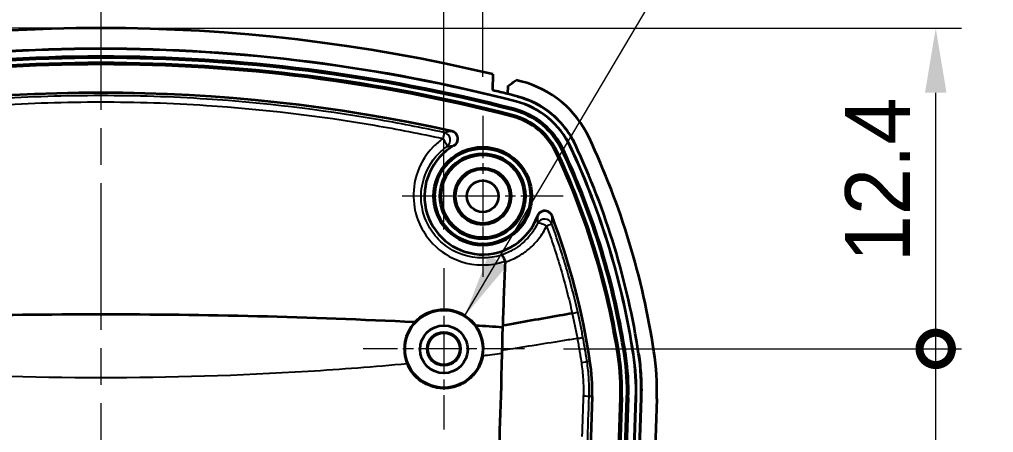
# Model space of a CAD drawing. Header units: millimetres. Extents: x 0 to 1594, y 0 to 281.
# Drawn here: x 1107.5 to 1145.13, y 219.12 to 235.09 of the extents above; entities that cross this region are included whole.
import ezdxf

# ---------------------------------------------------------------- set-up
doc = ezdxf.new("R2010")
doc.units = ezdxf.units.MM
doc.linetypes.add('CHAIN', pattern=[0.3543, 0.2362, -0.0295, 0.0591, -0.0295])
doc.layers.get('Defpoints').update_dxf_attribs({"lineweight": 25})
doc.layers.add('Center Mark (ISO)', color=7, linetype='Continuous', lineweight=18, true_color=0x80ffff)
doc.layers.add('Centerline (ISO)', color=7, linetype='Continuous', lineweight=18, true_color=0x80ffff)
for name, color, linetype, lineweight in [('Dimension (ISO)', 7, 'Continuous', 18), ('Symbol (ISO)', 7, 'Continuous', 18), ('Visible (ISO)', 7, 'Continuous', 35), ('Visible Narrow (ISO)', 7, 'Continuous', 25)]:
    doc.layers.add(name, color=color, linetype=linetype, lineweight=lineweight)
doc.styles.add('Note Text (TK)', font='')
doc.styles.get('Note Text (TK)').set_extended_font_data('MS PGothic')
doc.dimstyles.new('Default - Method 1b (TK)', dxfattribs={"dimtxt": 2.5, "dimasz": 2.5, "dimexe": 1, "dimexo": 1.5, "dimgap": 1, "dimtad": 1, "dimtoh": 1, "dimrnd": 1e-08, "dimdsep": 46, "dimtxsty": 'Note Text (TK)', "dimcen": 0.09, "dimdle": 5, "dimclrd": 100, "dimclre": 100, "dimclrt": 7, "dimadec": 1, "dimazin": 1, "dimtfac": 1, "dimtmove": 0, "dimatfit": 3, "dimfxl": 0, "dimtolj": 1, "dimlwd": -1, "dimlwe": -1, "dimarcsym": 0})
doc.dimstyles.new('Default - Method 1b (TK)$7', dxfattribs={"dimtxt": 2.5, "dimasz": 2.5, "dimexe": 1, "dimexo": 1.5, "dimgap": 1, "dimtad": 1, "dimtoh": 1, "dimrnd": 1e-08, "dimdsep": 46, "dimtxsty": 'Note Text (TK)', "dimcen": 0.09, "dimdle": 5, "dimclrd": 256, "dimclre": 100, "dimclrt": 7, "dimadec": 1, "dimazin": 1, "dimtfac": 1, "dimtmove": 0, "dimatfit": 3, "dimfxl": 0, "dimtolj": 1, "dimlwd": -1, "dimlwe": -1, "dimarcsym": 0})

# ---------------------------------------------------------------- blocks, each defined once
blk = doc.blocks.new('*D94')
at = {"layer": 'Defpoints', "color": 0, "transparency": 16777216}
for p in [(1123.894, 242.192), (1097.394, 225.476), (1123.894, 225.476)]:
    blk.add_point(p, dxfattribs=at)
at = {"layer": 'Dimension (ISO)', "color": 100, "transparency": 16777216}
for p, q in [((1097.394, 226.976), (1097.394, 243.192)), ((1123.894, 226.976), (1123.894, 243.192)), ((1099.894, 242.192), (1121.394, 242.192))]:
    blk.add_line(p, q, dxfattribs=at)
for points in [[(1099.894, 242.609), (1099.894, 241.776), (1097.394, 242.192)], [(1121.394, 242.609), (1121.394, 241.776), (1123.894, 242.192)]]:
    blk.add_solid(points, dxfattribs=at)
at = {"layer": 'Dimension (ISO)', "color": 7, "transparency": 16777216, "insert": (1107.733, 244.442), "char_height": 2.5, "attachment_point": 4, "style": 'Note Text (TK)'}
blk.add_mtext('\\A1;26.5', dxfattribs=at)
blk = doc.blocks.new('*D100')
at = {"layer": 'Defpoints', "color": 0, "transparency": 16777216}
for p in [(1125.394, 250.369), (1095.894, 231.369), (1125.394, 231.369)]:
    blk.add_point(p, dxfattribs=at)
at = {"layer": 'Dimension (ISO)', "color": 100, "transparency": 16777216}
for p, q in [((1095.894, 232.869), (1095.894, 251.369)), ((1125.394, 232.869), (1125.394, 251.369)), ((1098.394, 250.369), (1122.894, 250.369))]:
    blk.add_line(p, q, dxfattribs=at)
for points in [[(1098.394, 250.786), (1098.394, 249.952), (1095.894, 250.369)], [(1122.894, 250.786), (1122.894, 249.952), (1125.394, 250.369)]]:
    blk.add_solid(points, dxfattribs=at)
at = {"layer": 'Dimension (ISO)', "color": 7, "transparency": 16777216, "insert": (1107.733, 252.619), "char_height": 2.5, "attachment_point": 4, "style": 'Note Text (TK)'}
blk.add_mtext('\\A1;29.5', dxfattribs=at)
blk = doc.blocks.new('_DotSmall')
at = {"color": 0, "linetype": 'ByBlock', "const_width": 0.5}
blk.add_lwpolyline([(-0.0625, 0, 1), (0.0625, 0, 1)], format="xyb", close=True, dxfattribs=at)
blk = doc.blocks.new('*D103')
at = {"layer": 'Defpoints', "color": 0, "transparency": 16777216}
for p in [(1110.644, 234.758), (1142.894, 234.758), (1127.012, 222.358)]:
    blk.add_point(p, dxfattribs=at)
at = {"layer": 'Dimension (ISO)', "color": 100, "transparency": 16777216}
for p, q in [((1112.144, 234.758), (1143.894, 234.758)), ((1142.894, 222.358), (1142.894, 232.258)), ((1128.512, 222.358), (1143.894, 222.358))]:
    blk.add_line(p, q, dxfattribs=at)
blk.add_solid([(1142.478, 232.258), (1143.311, 232.258), (1142.894, 234.758)], dxfattribs=at)
at = {"layer": 'Dimension (ISO)', "color": 100, "transparency": 16777216, "xscale": 2.5, "yscale": 2.5, "zscale": 2.5, "rotation": 270}
blk.add_blockref('_DotSmall', (1142.894, 222.358), dxfattribs=at)
at = {"layer": 'Dimension (ISO)', "color": 7, "transparency": 16777216, "insert": (1140.644, 225.71), "char_height": 2.5, "attachment_point": 4, "rotation": 90, "style": 'Note Text (TK)'}
blk.add_mtext('\\A1;12.4', dxfattribs=at)
blk = doc.blocks.new('*D104')
at = {"layer": 'Defpoints', "color": 0, "transparency": 16777216}
for p in [(1127.012, 222.358), (1142.894, 222.358), (1127.013, 178.358)]:
    blk.add_point(p, dxfattribs=at)
at = {"layer": 'Dimension (ISO)', "color": 100, "transparency": 16777216}
for p, q in [((1128.512, 222.358), (1143.894, 222.358)), ((1142.894, 180.858), (1142.894, 222.358)), ((1128.513, 178.358), (1143.894, 178.358))]:
    blk.add_line(p, q, dxfattribs=at)
blk.add_solid([(1142.478, 180.858), (1143.311, 180.858), (1142.894, 178.358)], dxfattribs=at)
at = {"layer": 'Dimension (ISO)', "color": 100, "transparency": 16777216, "xscale": 2.5, "yscale": 2.5, "zscale": 2.5, "rotation": 90}
blk.add_blockref('_DotSmall', (1142.894, 222.358), dxfattribs=at)
at = {"layer": 'Dimension (ISO)', "color": 7, "transparency": 16777216, "insert": (1140.644, 198.661), "char_height": 2.5, "attachment_point": 4, "rotation": 90, "style": 'Note Text (TK)'}
blk.add_mtext('\\A1;44', dxfattribs=at)
blk = doc.blocks.new('*D105')
at = {"layer": 'Defpoints', "color": 0, "transparency": 16777216}
for p in [(1080.784, 234.758), (1110.644, 234.758), (1092.784, 228.258)]:
    blk.add_point(p, dxfattribs=at)
at = {"layer": 'Dimension (ISO)', "color": 100, "transparency": 16777216}
for p, q in [((1109.144, 234.758), (1079.784, 234.758)), ((1080.784, 228.258), (1080.784, 232.258)), ((1091.284, 228.258), (1079.784, 228.258))]:
    blk.add_line(p, q, dxfattribs=at)
blk.add_solid([(1080.367, 232.258), (1081.201, 232.258), (1080.784, 234.758)], dxfattribs=at)
at = {"layer": 'Dimension (ISO)', "color": 100, "transparency": 16777216, "xscale": 2.5, "yscale": 2.5, "zscale": 2.5, "rotation": 270}
blk.add_blockref('_DotSmall', (1080.784, 228.258), dxfattribs=at)
at = {"layer": 'Dimension (ISO)', "color": 7, "transparency": 16777216, "insert": (1078.534, 229.523), "char_height": 2.5, "attachment_point": 4, "rotation": 90, "style": 'Note Text (TK)'}
blk.add_mtext('\\A1;6.5', dxfattribs=at)

msp = doc.modelspace()

# ---------------------------------------------------------------- linework, layer by layer
at = {"layer": 'Center Mark (ISO)', "linetype": 'CHAIN', "ltscale": 6.912721}
for p, q in [((1125.3945, 231.3689), (1125.3945, 225.1479)), ((1128.505, 228.2584), (1122.284, 228.2584))]:
    msp.add_line(p, q, dxfattribs=at)
at = {"layer": 'Center Mark (ISO)', "linetype": 'CHAIN', "ltscale": 6.927775}
for p, q in [((1123.8945, 225.4756), (1123.8945, 219.2411)), ((1127.0117, 222.3584), (1120.7772, 222.3584))]:
    msp.add_line(p, q, dxfattribs=at)
at = {"layer": 'Centerline (ISO)', "linetype": 'CHAIN', "ltscale": 23.990969}
msp.add_line((1110.6445, 237.2584), (1110.6445, 160.2584), dxfattribs=at)
at = {"layer": 'Visible (ISO)'}
for p, q in [((1125.7844, 232.9706), (1125.7703, 232.3568)), ((1126.3652, 232.2101), (1126.3826, 232.5196)), ((1128.8537, 223.7305), (1128.8535, 223.7305)), ((1129.2761, 177.2313), (1130.7177, 220.48)), ((1130.7706, 220.4783), (1129.329, 177.2295)), ((1129.5231, 177.2231), (1130.9647, 220.4718)), ((1129.6184, 220.5167), (1129.5527, 218.5475)), ((1131.0176, 220.47), (1129.576, 177.2213)), ((1129.8714, 177.2115), (1131.3131, 220.4602)), ((1129.8758, 177.2113), (1131.3174, 220.46)), ((1130.0757, 177.2046), (1131.5173, 220.4534)), ((1131.5173, 220.4534), (1130.0757, 177.2046)), ((1132.117, 220.4334), (1130.6753, 177.1847))]:
    msp.add_line(p, q, dxfattribs=at)
for centre, radius in [((1125.3945, 228.2584), 1.9), ((1125.3945, 228.2584), 1.8471), ((1125.3945, 228.2584), 1.6529), ((1125.3945, 228.2584), 1.6), ((1125.3945, 228.2584), 1.1), ((1125.3945, 228.2584), 1.0768), ((1125.3945, 228.2584), 1.05), ((1125.3945, 228.2584), 0.6105), ((1123.8945, 222.3586), 1.5003), ((1123.8945, 222.3584), 0.6474), ((1123.8945, 222.3584), 0.6173)]:
    msp.add_circle(centre, radius, dxfattribs=at)
for centre, radius, start, end in [((1110.6445, 169.7584), 65, 76.530849, 103.469151), ((1110.6445, 169.7584), 64.2, 75.532383, 104.467617), ((1110.6445, 169.7584), 64.1956, 75.532383, 104.467617), ((1110.6445, 169.7584), 63.9, 75.532383, 104.467617), ((1110.6445, 169.7584), 63.8471, 75.532383, 104.467617), ((1110.6445, 169.7584), 63.6529, 75.532383, 104.467617), ((1110.6445, 169.7584), 63.6, 75.532383, 104.467617), ((1110.6445, 169.7584), 65, 75.532383, 75.70813), ((1125.8843, 228.824), 4, 25.13866, 75.53238), ((1110.6445, 169.7584), 62.5, 77.470595, 102.529405), ((1110.6445, 169.7584), 64.4, 75.53214, 75.870677), ((1110.6445, 169.7584), 64.4, 75.532383, 75.870677), ((1125.8843, 228.824), 3.1956, 25.13866, 75.53238), ((1125.8843, 228.824), 3.2, 25.13866, 75.53238), ((1125.8843, 228.824), 3.4, 25.13866, 75.53238), ((1125.8843, 228.824), 2.6529, 25.13866, 75.53238), ((1125.8843, 228.824), 2.8471, 25.13866, 75.53238), ((1125.8843, 228.824), 2.9, 25.13866, 75.53238), ((1125.8843, 228.824), 2.6, 25.13866, 75.53238), ((1102.3469, 217.7789), 29.4, 8.59105, 25.13923), ((1102.3469, 217.7789), 29.4, 8.59107, 25.13866), ((1102.3469, 217.7789), 30, 8.59107, 25.13866), ((1125.3945, 228.2584), 2.25, 119.51711, 340.10951), ((1102.3469, 217.7789), 28.6, 8.59107, 25.13866), ((1102.3469, 217.7789), 28.6529, 8.59107, 25.13866), ((1102.3469, 217.7789), 28.8471, 8.59107, 25.13866), ((1102.3469, 217.7789), 28.9, 8.59107, 25.13866), ((1102.3469, 217.7789), 29.1956, 8.59107, 25.13866), ((1102.3469, 217.7789), 29.2, 8.59107, 25.13866), ((1102.3469, 217.7789), 27.5, 8.59107, 20.69404), ((1123.8945, 222.3584), 1.5257, 137.64534, 202.26181), ((1123.8945, 222.3584), 1.5257, 349.68966, 35.96919), ((1122.1225, 220.7665), 8.6, 358.09085, 8.59107), ((1122.1225, 220.7665), 8.6529, 358.09085, 8.59107), ((1122.1225, 220.7665), 8.8471, 358.09085, 8.59107), ((1122.1225, 220.7665), 8.9, 358.09085, 8.59107), ((1122.1225, 220.7665), 9.1956, 358.09085, 8.59107), ((1122.1225, 220.7665), 9.2, 358.09085, 8.59107), ((1122.1225, 220.7665), 9.4, 358.09085, 8.59107), ((1122.1225, 220.7665), 10, 358.09085, 8.59107), ((1122.1225, 220.7665), 7.5, 358.09085, 8.59107)]:
    msp.add_arc(centre, radius, start, end, dxfattribs=at)
msp.add_ellipse((1123.8945, 222.3405), major_axis=(0, 0.9213), ratio=0.9998124, dxfattribs=at)
for points, knots in [([(1126.3826, 232.5196), (1126.4339, 232.5574), (1126.4853, 232.5953), (1126.5879, 232.671), (1126.6392, 232.7088), (1126.6905, 232.7467)], [0, 0, 0, 0, 0.019126809, 0.019126809, 0.038254604, 0.038254604, 0.038254604, 0.038254604]), ([(1126.3652, 232.2101), (1126.3588, 232.2117), (1126.3523, 232.2133), (1126.3458, 232.215), (1126.2532, 232.2382), (1126.1606, 232.2613), (1125.9688, 232.3086), (1125.8695, 232.3329), (1125.7703, 232.3568)], [0, 0, 0, 0, 0.002006494, 0.002006494, 0.002006494, 0.030640893, 0.030640893, 0.061281792, 0.061281792, 0.061281792, 0.061281792]), ([(1126.734, 232.1161), (1127.1698, 232.0037), (1127.5789, 231.8058), (1128.159, 231.3663), (1128.3589, 231.1721), (1128.7029, 230.7446), (1128.847, 230.5139), (1128.9621, 230.2686)], [0, 0, 0, 0, 0.13502289, 0.13502289, 0.21832505, 0.21832505, 0.29962771, 0.29962771, 0.29962771, 0.29962771]), ([(1124.2859, 230.2163), (1124.3202, 230.2357), (1124.3503, 230.2616), (1124.3988, 230.3233), (1124.4167, 230.3586), (1124.4379, 230.4337), (1124.4411, 230.4729), (1124.4322, 230.5503), (1124.4202, 230.5877), (1124.3826, 230.6558), (1124.3573, 230.686), (1124.309, 230.7249), (1124.2894, 230.7373), (1124.2477, 230.7573), (1124.2258, 230.7649), (1124.2033, 230.7699)], [0, 0, 0, 0, 0.011802966, 0.011802966, 0.023548768, 0.023548768, 0.035239827, 0.035239827, 0.046909921, 0.046909921, 0.058604261, 0.058604261, 0.065534315, 0.065534315, 0.072469949, 0.072469949, 0.072469949, 0.072469949]), ([(1128.0726, 227.4968), (1128.0587, 227.5336), (1128.0378, 227.5674), (1127.9842, 227.6248), (1127.9521, 227.6479), (1127.8811, 227.6804), (1127.8429, 227.6895), (1127.7651, 227.6926), (1127.7263, 227.6865), (1127.6532, 227.6599), (1127.6196, 227.6395), (1127.5727, 227.5969), (1127.5568, 227.5783), (1127.5296, 227.5377), (1127.5186, 227.5158), (1127.5102, 227.4929)], [0, 0, 0, 0, 0.011808933, 0.011808933, 0.023556598, 0.023556598, 0.035244638, 0.035244638, 0.04690862, 0.04690862, 0.0585973, 0.0585973, 0.065919444, 0.065919444, 0.073247137, 0.073247137, 0.073247137, 0.073247137]), ([(1126.1247, 225.9855), (1126.1248, 225.9855), (1126.1249, 225.9855), (1126.1307, 225.9859), (1126.138, 225.9811), (1126.1553, 225.9615), (1126.1651, 225.9469), (1126.1883, 225.9057), (1126.2018, 225.8779), (1126.229, 225.8144), (1126.2424, 225.7794), (1126.2551, 225.7429)], [-0.043482249, -0.043482249, -0.043482249, -0.043482249, -0.043265877, -0.043265877, -0.033285545, -0.033285545, -0.02334271, -0.02334271, -0.011641146, -0.011641146, 0, 0, 0, 0]), ([(1122.767, 223.3863), (1122.8194, 223.4437), (1122.8761, 223.4971), (1123.0948, 223.6734), (1123.2769, 223.7681), (1123.5681, 223.8519), (1123.6665, 223.8701), (1123.8328, 223.8841), (1123.8999, 223.8854), (1124.0292, 223.8792), (1124.0913, 223.8724), (1124.2312, 223.8484), (1124.3083, 223.8288), (1124.5177, 223.758), (1124.6448, 223.6942), (1124.9036, 223.5156), (1125.0279, 223.3941), (1125.1293, 223.2545)], [-0.27707013, -0.27707013, -0.27707013, -0.27707013, -0.25371522, -0.25371522, -0.19275612, -0.19275612, -0.16279355, -0.16279355, -0.14269648, -0.14269648, -0.12396304, -0.12396304, -0.10011605, -0.10011605, -0.05764288, -0.05764288, -0.00578771, -0.00578771, -0.00578771, -0.00578771]), ([(1122.767, 223.3863), (1118.7308, 223.59), (1114.6638, 223.6877), (1106.6256, 223.6877), (1102.5584, 223.5901), (1098.522, 223.3863)], [0.3755778, 0.3755778, 0.3755778, 0.3755778, 1.5810812, 1.5810812, 2.7866582, 2.7866582, 2.7866582, 2.7866582]), ([(1128.8535, 223.7305), (1128.695, 223.7023), (1128.5346, 223.6739), (1127.6373, 223.515), (1126.9021, 223.3855), (1126.1669, 223.2566)], [0.20501896, 0.20501896, 0.20501896, 0.20501896, 0.2490045, 0.2490045, 0.44831977, 0.44831977, 0.44831977, 0.44831977]), ([(1126.1568, 223.1892), (1126.154, 223.0391), (1126.1511, 222.8889), (1126.145, 222.5916), (1126.1418, 222.4442), (1126.1386, 222.2969)], [-0.101047369, -0.101047369, -0.101047369, -0.101047369, -0.056031313, -0.056031313, -0.011838661, -0.011838661, -0.011838661, -0.011838661]), ([(1125.3956, 222.0853), (1125.3824, 222.0128), (1125.364, 221.9415), (1125.3141, 221.7934), (1125.2815, 221.7173), (1125.1632, 221.494), (1125.059, 221.358), (1124.7878, 221.1053), (1124.6154, 220.9988), (1124.2361, 220.8575), (1124.0326, 220.8253), (1123.6357, 220.8424), (1123.4459, 220.8873), (1123.101, 221.0422), (1122.9476, 221.1478), (1122.6731, 221.4217), (1122.5594, 221.5924), (1122.4825, 221.7803)], [-0.39364492, -0.39364492, -0.39364492, -0.39364492, -0.37155935, -0.37155935, -0.34676055, -0.34676055, -0.29574539, -0.29574539, -0.23553463, -0.23553463, -0.17433593, -0.17433593, -0.11633993, -0.11633993, -0.06093018, -0.06093018, 0, 0, 0, 0]), ([(1126.1349, 222.174), (1126.0804, 219.74), (1126.0246, 218.5866), (1125.7521, 210.9221), (1125.5609, 205.2868), (1125.3789, 199.6526)], [-4.2287191, -4.2287191, -4.2287191, -4.2287191, -3.9038603, -3.9038603, -3.0030172, -3.0030172, -3.0030172, -3.0030172]), ([(1131.4171, 222.1707), (1131.4599, 221.8868), (1131.4898, 221.601), (1131.5233, 221.0277), (1131.5269, 220.7404), (1131.5173, 220.4534)], [0, 0, 0, 0, 0.08614831, 0.08614831, 0.17229659, 0.17229659, 0.17229659, 0.17229659])]:
    msp.add_open_spline(points, degree=3, knots=knots, dxfattribs=at)
for points in [[(1126.2591, 225.714), (1126.2595, 225.7239), (1126.2583, 225.7336), (1126.2551, 225.7429)], [(1126.2591, 225.714), (1126.2244, 224.9018), (1126.1944, 224.0811), (1126.1669, 223.2566)], [(1126.1568, 223.1892), (1125.8147, 223.2118), (1125.4722, 223.2335), (1125.1293, 223.2545)], [(1126.1669, 223.2566), (1126.1635, 223.2342), (1126.1601, 223.2117), (1126.1568, 223.1892)], [(1126.1386, 222.2969), (1126.1374, 222.2561), (1126.1361, 222.2151), (1126.1349, 222.174)]]:
    msp.add_open_spline(points, degree=3, dxfattribs=at)
at = {"layer": 'Visible Narrow (ISO)'}
for p, q in [((1126.6826, 231.9183), (1126.6837, 231.9225)), ((1126.5338, 231.3415), (1126.5471, 231.3928)), ((1126.6088, 231.632), (1126.5956, 231.5808)), ((1128.238, 229.9285), (1128.2859, 229.951)), ((1128.5096, 230.0559), (1128.4617, 230.0335)), ((1128.7772, 230.1815), (1128.7812, 230.1834)), ((1130.626, 222.0512), (1130.6783, 222.0591)), ((1130.9227, 222.096), (1130.8704, 222.0881)), ((1131.215, 222.1402), (1131.2193, 222.1408)), ((1129.4249, 221.8698), (1129.5384, 221.8869)), ((1129.6184, 220.5167), (1129.504, 220.5205)), ((1130.7177, 220.48), (1130.7706, 220.4783)), ((1131.0176, 220.47), (1130.9647, 220.4718)), ((1131.3131, 220.4602), (1131.3174, 220.46))]:
    msp.add_line(p, q, dxfattribs=at)
for centre, major_axis, ratio, start_param, end_param in [((1123.8469, 230.4255), (0.0639, 0.2931), 0.0091514, 0.034908, 1.3599688), ((1123.8469, 230.4255), (-0.0605, 0.2938), 0.996307, 3.5601668, 5.8646112), ((1123.8469, 230.4255), (0.173, -0.2451), 0.1499518, 0.0353059, 1.7192604), ((1127.7846, 227.0753), (-0.2996, 0.0164), 0.9960956, 3.5480099, 5.8767681), ((1127.7846, 227.0753), (-0.2699, 0.131), 0.2141223, 4.5181581, 6.2474496), ((1127.7846, 227.0753), (0.2818, 0.1029), 0.0076426, 0.0349076, 1.281579), ((1129.1285, 221.825), (0.2966, 0.045), 0.0199393, 4.9726182, 6.2482718), ((1129.2044, 220.5305), (0.2998, -0.0101), 0.0053393, 0.0349071, 1.3145842)]:
    msp.add_ellipse(centre, major_axis=major_axis, ratio=ratio, start_param=start_param, end_param=end_param, dxfattribs=at)
for points, knots in [([(1123.9107, 230.7184), (1123.031, 230.9102), (1122.147, 231.0828), (1119.1037, 231.6091), (1116.9278, 231.8682), (1113.3797, 232.1022), (1112.0121, 232.1472), (1110.6445, 232.1472), (1109.2768, 232.1472), (1107.9092, 232.1022), (1104.3611, 231.8682), (1102.1853, 231.6091), (1099.1419, 231.0828), (1098.258, 230.9102), (1097.3782, 230.7184)], [-2.6608992, -2.6608992, -2.6608992, -2.6608992, -2.3920671, -2.3920671, -1.738764, -1.738764, -1.3304496, -1.3304496, -1.3304496, -0.9221352, -0.9221352, -0.2688321, -0.2688321, 0, 0, 0, 0]), ([(1097.4312, 230.4874), (1098.3076, 230.6776), (1099.188, 230.849), (1102.2194, 231.3712), (1104.3865, 231.6283), (1107.9203, 231.8606), (1109.2824, 231.9053), (1110.6445, 231.9053), (1112.0066, 231.9053), (1113.3686, 231.8606), (1116.9024, 231.6283), (1119.0695, 231.3712), (1122.1009, 230.849), (1122.9814, 230.6776), (1123.8577, 230.4874)], [0, 0, 0, 0, 0.2688321, 0.2688321, 0.9221352, 0.9221352, 1.3304496, 1.3304496, 1.3304496, 1.738764, 1.738764, 2.3920671, 2.3920671, 2.6608992, 2.6608992, 2.6608992, 2.6608992]), ([(1124.2033, 230.7699), (1124.1743, 230.7656), (1124.146, 230.7612), (1124.0809, 230.7505), (1124.0445, 230.7441), (1124.009, 230.7376), (1123.9797, 230.7321), (1123.9509, 230.7265), (1123.9186, 230.72), (1123.9147, 230.7192), (1123.9107, 230.7184)], [-0.45358287, -0.45358287, -0.45358287, -0.45358287, -0.36346446, -0.36346446, -0.24230964, -0.24230964, -0.24230964, -0.14240013, -0.14240013, -0.12831349, -0.12831349, -0.12831349, -0.12831349]), ([(1123.8577, 230.4874), (1123.7282, 230.3953), (1123.6071, 230.2918), (1123.1493, 229.8253), (1122.9029, 229.3755), (1122.7112, 228.5448), (1122.7006, 228.1802), (1122.8059, 227.5676), (1122.8887, 227.3145), (1123.0067, 227.0785), (1123.1266, 226.8386), (1123.2827, 226.6166), (1123.7653, 226.1123), (1124.1382, 225.875), (1125.0951, 225.5532), (1125.7057, 225.5549), (1126.2551, 225.7429)], [-0.76891791, -0.76891791, -0.76891791, -0.76891791, -0.72097513, -0.72097513, -0.57141239, -0.57141239, -0.46362956, -0.46362956, -0.38445895, -0.38445895, -0.38445895, -0.30393875, -0.30393875, -0.17510642, -0.17510642, -0.00112855, -0.00112855, -0.00112855, -0.00112855]), ([(1126.1247, 225.9855), (1125.6453, 225.8306), (1125.1155, 225.8334), (1124.2758, 226.1148), (1123.9444, 226.3246), (1123.5154, 226.7701), (1123.3766, 226.9661), (1123.27, 227.178), (1123.1651, 227.3863), (1123.0914, 227.6097), (1122.9975, 228.1502), (1123.0067, 228.4717), (1123.176, 229.2038), (1123.3941, 229.5998), (1123.7993, 230.0098), (1123.9066, 230.1007), (1124.0212, 230.1815)], [0.00481493, 0.00481493, 0.00481493, 0.00481493, 0.17510642, 0.17510642, 0.30393875, 0.30393875, 0.38445895, 0.38445895, 0.38445895, 0.46362956, 0.46362956, 0.57141239, 0.57141239, 0.72097513, 0.72097513, 0.76891791, 0.76891791, 0.76891791, 0.76891791]), ([(1124.0212, 230.1815), (1124.0248, 230.182), (1124.0284, 230.1826), (1124.0578, 230.1872), (1124.0839, 230.1911), (1124.1105, 230.1948), (1124.1427, 230.1993), (1124.1756, 230.2036), (1124.2344, 230.2107), (1124.2599, 230.2136), (1124.2859, 230.2163)], [0.12831349, 0.12831349, 0.12831349, 0.12831349, 0.14240013, 0.14240013, 0.24230964, 0.24230964, 0.24230964, 0.36346446, 0.36346446, 0.45358287, 0.45358287, 0.45358287, 0.45358287]), ([(1127.5102, 227.4929), (1127.5116, 227.4659), (1127.5127, 227.4394), (1127.5147, 227.3783), (1127.5154, 227.3441), (1127.5158, 227.3105), (1127.5161, 227.282), (1127.5162, 227.2539), (1127.516, 227.2203), (1127.5159, 227.2143), (1127.5159, 227.2083)], [0.03104808, 0.03104808, 0.03104808, 0.03104808, 0.12118783, 0.12118783, 0.24237565, 0.24237565, 0.24237565, 0.34525018, 0.34525018, 0.36769045, 0.36769045, 0.36769045, 0.36769045]), ([(1128.0662, 227.1782), (1128.0665, 227.1849), (1128.0668, 227.1916), (1128.0686, 227.229), (1128.0698, 227.2603), (1128.0707, 227.2922), (1128.0718, 227.3297), (1128.0725, 227.3681), (1128.073, 227.4366), (1128.073, 227.4664), (1128.0726, 227.4968)], [-0.36769045, -0.36769045, -0.36769045, -0.36769045, -0.34525018, -0.34525018, -0.24237565, -0.24237565, -0.24237565, -0.12118783, -0.12118783, -0.03104808, -0.03104808, -0.03104808, -0.03104808]), ([(1127.5159, 227.2083), (1127.4432, 227.0584), (1127.3551, 226.9166), (1127.1524, 226.6553), (1127.0377, 226.5357), (1126.9124, 226.4293), (1126.8122, 226.3443), (1126.7052, 226.2677), (1126.4449, 226.1121), (1126.2877, 226.04), (1126.1247, 225.9855)], [0, 0, 0, 0, 0.05765461, 0.05765461, 0.11530921, 0.11530921, 0.11530921, 0.16139119, 0.16139119, 0.22198404, 0.22198404, 0.22198404, 0.22198404]), ([(1126.2591, 225.714), (1126.4566, 225.7765), (1126.6468, 225.8621), (1126.9516, 226.0444), (1127.0721, 226.1308), (1127.1849, 226.2268), (1127.3261, 226.3468), (1127.4552, 226.4819), (1127.6834, 226.7771), (1127.7826, 226.9373), (1127.8642, 227.1067)], [-0.22624785, -0.22624785, -0.22624785, -0.22624785, -0.16139119, -0.16139119, -0.11530921, -0.11530921, -0.11530921, -0.05765461, -0.05765461, 0, 0, 0, 0]), ([(1127.8642, 227.1067), (1127.9652, 226.8308), (1128.0616, 226.5532), (1128.2452, 225.9953), (1128.3324, 225.7149), (1128.4149, 225.4332), (1128.4974, 225.1515), (1128.5753, 224.8686), (1128.7216, 224.3009), (1128.79, 224.0162), (1128.8537, 223.7305)], [0, 0, 0, 0, 0.08763234, 0.08763234, 0.17526468, 0.17526468, 0.17526468, 0.26289701, 0.26289701, 0.35034061, 0.35034061, 0.35034061, 0.35034061]), ([(1129.0639, 223.7844), (1128.9993, 224.0711), (1128.9301, 224.3569), (1128.7822, 224.9273), (1128.7034, 225.212), (1128.6202, 225.4953), (1128.5369, 225.7787), (1128.449, 226.0607), (1128.2643, 226.6218), (1128.1675, 226.9008), (1128.0662, 227.1782)], [-0.35012719, -0.35012719, -0.35012719, -0.35012719, -0.26289701, -0.26289701, -0.17526468, -0.17526468, -0.17526468, -0.08763234, -0.08763234, 0, 0, 0, 0]), ([(1128.8535, 223.7305), (1128.8713, 223.6502), (1128.8888, 223.5699), (1128.9231, 223.4086), (1128.9399, 223.3275), (1128.9564, 223.2464), (1128.9729, 223.1652), (1128.989, 223.084), (1129.0206, 222.9214), (1129.0359, 222.8401), (1129.051, 222.7586)], [0.000189132, 0.000189132, 0.000189132, 0.000189132, 0.024822544, 0.024822544, 0.049645089, 0.049645089, 0.049645089, 0.074467633, 0.074467633, 0.099279022, 0.099279022, 0.099279022, 0.099279022]), ([(1128.8537, 223.7305), (1128.8903, 223.739), (1128.9244, 223.7471), (1128.9839, 223.7617), (1129.0088, 223.768), (1129.0384, 223.7759), (1129.0472, 223.7784), (1129.0595, 223.7823), (1129.063, 223.7836), (1129.0639, 223.7844), (1129.0639, 223.7844), (1129.0639, 223.7844)], [0, 0, 0, 0, 0.011719144, 0.011719144, 0.023438669, 0.023438669, 0.030514198, 0.030514198, 0.037589813, 0.037589813, 0.03776479, 0.03776479, 0.03776479, 0.03776479]), ([(1129.2661, 222.8059), (1129.2507, 222.888), (1129.2349, 222.9701), (1129.2026, 223.1341), (1129.186, 223.2161), (1129.1691, 223.298), (1129.1522, 223.3799), (1129.1349, 223.4617), (1129.0998, 223.6238), (1129.082, 223.7041), (1129.0639, 223.7844)], [-0.099266373, -0.099266373, -0.099266373, -0.099266373, -0.074467633, -0.074467633, -0.049645089, -0.049645089, -0.049645089, -0.024822544, -0.024822544, -0.000403124, -0.000403124, -0.000403124, -0.000403124]), ([(1129.051, 222.7586), (1128.8606, 222.7282), (1128.6703, 222.6979), (1127.7001, 222.5433), (1126.9192, 222.4197), (1126.1386, 222.2969)], [-0.34242207, -0.34242207, -0.34242207, -0.34242207, -0.28263621, -0.28263621, -0.03664807, -0.03664807, -0.03664807, -0.03664807]), ([(1129.051, 222.7586), (1129.0809, 222.7645), (1129.1096, 222.7702), (1129.1613, 222.7808), (1129.1844, 222.7856), (1129.2228, 222.7941), (1129.2381, 222.7976), (1129.2593, 222.8031), (1129.2652, 222.805), (1129.2661, 222.8059)], [0, 0, 0, 0, 0.25, 0.25, 0.5, 0.5, 0.75, 0.75, 1, 1, 1, 1]), ([(1129.051, 222.7586), (1129.0647, 222.6844), (1129.078, 222.61), (1129.1049, 222.4575), (1129.1183, 222.3793), (1129.1313, 222.301), (1129.1422, 222.2359), (1129.1529, 222.1708), (1129.1779, 222.0141), (1129.1919, 221.9228), (1129.2057, 221.8308)], [0.001136983, 0.001136983, 0.001136983, 0.001136983, 0.023771687, 0.023771687, 0.047543375, 0.047543375, 0.047543375, 0.067322992, 0.067322992, 0.09508675, 0.09508675, 0.09508675, 0.09508675]), ([(1129.4249, 221.8698), (1129.4109, 221.9623), (1129.3964, 222.0547), (1129.3707, 222.2128), (1129.3598, 222.2786), (1129.3486, 222.3443), (1129.3352, 222.4232), (1129.3215, 222.5021), (1129.2939, 222.656), (1129.2802, 222.731), (1129.2661, 222.8059)], [-0.09508675, -0.09508675, -0.09508675, -0.09508675, -0.067322992, -0.067322992, -0.047543375, -0.047543375, -0.047543375, -0.023771687, -0.023771687, -0.001149608, -0.001149608, -0.001149608, -0.001149608]), ([(1122.4825, 221.7803), (1121.2083, 221.6623), (1119.9323, 221.564), (1118.6551, 221.4848), (1115.9882, 221.3195), (1113.3163, 221.2377), (1110.6445, 221.2377), (1107.9726, 221.2377), (1105.3008, 221.3195), (1102.6338, 221.4848), (1101.3567, 221.564), (1100.0806, 221.6623), (1098.8065, 221.7803)], [0.12701511, 0.12701511, 0.12701511, 0.12701511, 0.24779379, 0.24779379, 0.24779379, 0.5, 0.5, 0.5, 0.75220621, 0.75220621, 0.75220621, 0.87298489, 0.87298489, 0.87298489, 0.87298489]), ([(1129.2057, 221.8308), (1129.2378, 221.6157), (1129.2601, 221.3991), (1129.2851, 220.9647), (1129.2877, 220.7469), (1129.2804, 220.5295)], [-0.12986207, -0.12986207, -0.12986207, -0.12986207, -0.06493104, -0.06493104, 0, 0, 0, 0]), ([(1129.504, 220.5205), (1129.5116, 220.746), (1129.5088, 220.9718), (1129.4824, 221.4222), (1129.4588, 221.6468), (1129.4249, 221.8698)], [0, 0, 0, 0, 0.06493104, 0.06493104, 0.12986207, 0.12986207, 0.12986207, 0.12986207])]:
    msp.add_open_spline(points, degree=3, knots=knots, dxfattribs=at)
for points in [[(1126.1349, 222.174), (1125.8885, 222.1436), (1125.6421, 222.1141), (1125.3956, 222.0853)], [(1129.2804, 220.5295), (1129.263, 220.0083), (1129.2458, 219.4902), (1129.2284, 218.972)], [(1129.4426, 218.6752), (1129.4631, 219.2903), (1129.4834, 219.9054), (1129.504, 220.5205)]]:
    msp.add_open_spline(points, degree=3, dxfattribs=at)

# ---------------------------------------------------------------- dimensions: what is measured, and where the dimension line sits
at = {"layer": 'Dimension (ISO)', "color": 100, "true_color": 0x00ff3f}
for base, p1, p2, angle, override, picture, middle in [((1125.3945, 250.3689), (1095.8945, 231.3689), (1125.3945, 231.3689), 180, {"dimgap": 1, "dimtoh": 0, "dimdec": 2, "dimtol": 0, "dimlim": 0, "dimtp": 0, "dimtm": 0, "dimtdec": 2, "dimtofl": 0, "dimatfit": 1}, '*D100', (1110.6445, 250.3689)), ((1123.8945, 242.1923), (1097.3945, 225.4756), (1123.8945, 225.4756), 180, {"dimgap": 1, "dimtoh": 0, "dimdec": 2, "dimtol": 0, "dimlim": 0, "dimtp": 0, "dimtm": 0, "dimtdec": 2, "dimtofl": 0, "dimatfit": 1}, '*D94', (1110.6445, 242.1923)), ((1080.784, 234.7584), (1092.784, 228.2584), (1110.6445, 234.7584), 270, {"dimgap": 1, "dimtoh": 0, "dimdec": 2, "dimblk1": 'DotSmall', "dimsah": 1, "dimdle": 0, "dimtol": 0, "dimlim": 0, "dimtp": 0, "dimtm": 0, "dimtdec": 2, "dimtofl": 1, "dimatfit": 1}, '*D105', (1080.784, 231.5184)), ((1142.8945, 234.7584), (1127.0117, 222.3584), (1110.6445, 234.7584), 270, {"dimgap": 1, "dimtoh": 0, "dimdec": 2, "dimblk1": 'DotSmall', "dimsah": 1, "dimdle": 0, "dimtol": 0, "dimlim": 0, "dimtp": 0, "dimtm": 0, "dimtdec": 2, "dimtofl": 0, "dimatfit": 1}, '*D103', (1142.8945, 228.5584)), ((1142.8945, 222.3584), (1127.0131, 178.3584), (1127.0117, 222.3584), 270, {"dimgap": 1, "dimtoh": 0, "dimdec": 2, "dimblk2": 'DotSmall', "dimsah": 1, "dimdle": 0, "dimtol": 0, "dimlim": 0, "dimtp": 0, "dimtm": 0, "dimtdec": 2, "dimtofl": 0, "dimatfit": 1}, '*D104', (1142.8945, 200.3584))]:
    dim = msp.add_linear_dim(base=base, p1=p1, p2=p2, angle=angle, dimstyle='Default - Method 1b (TK)', override=override, dxfattribs=at)
    dim.commit()
    dim.dimension.update_dxf_attribs({"geometry": picture, "text_midpoint": middle, "dimtype": 160})

# ---------------------------------------------------------------- leaders
at = {"layer": 'Symbol (ISO)', "color": 100, "true_color": 0x00ff40, "annotation_type": 0, "has_hookline": 1, "hookline_direction": 0, "text_width": 34.1477}
msp.add_leader([(1124.6985, 223.6252), (1136.7943, 244.0668), (1139.2943, 244.0668)], dimstyle='Default - Method 1b (TK)$7', override={"dimgap": 0, "dimtad": 1}, dxfattribs=at)

doc.saveas('drawing.dxf')
